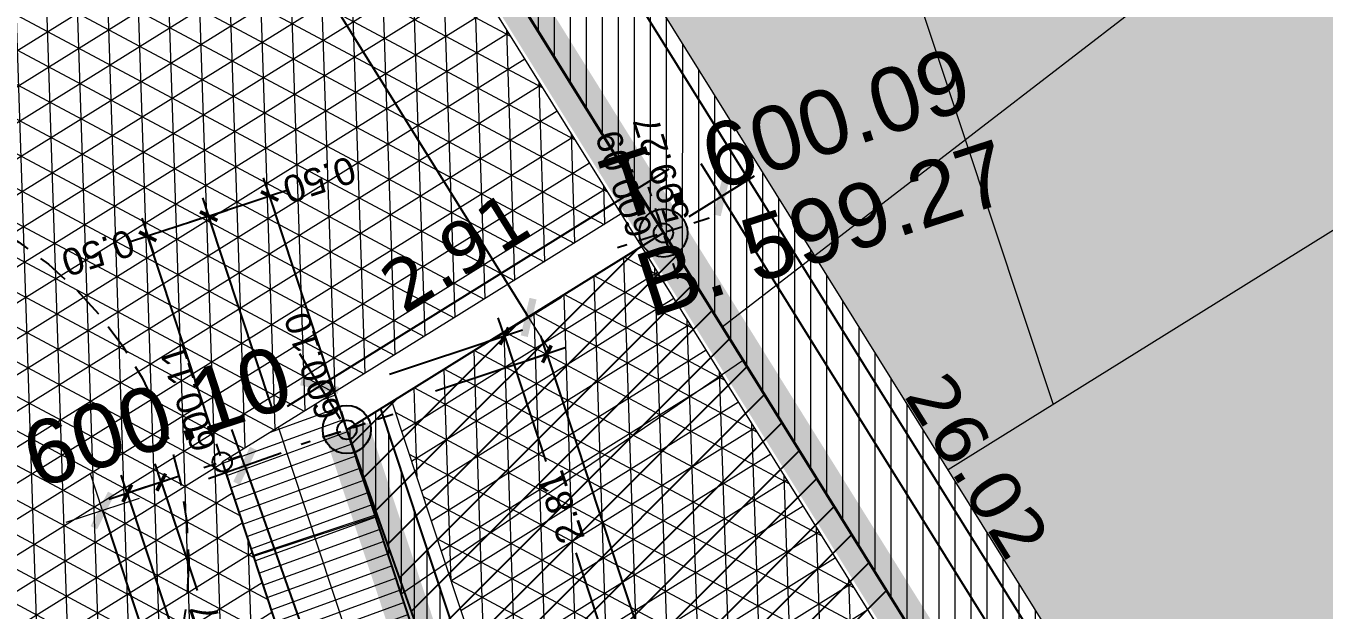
# Model space of a CAD drawing. Header units: metres. Extents: x 678805 to 1359287, y 2747329 to 5497370.
# Drawn here: x 679753.64 to 679763.74, y 2748643.96 to 2748648.51 of the extents above; entities that cross this region are included whole.
import ezdxf
from ezdxf.enums import TextEntityAlignment as Align

# ---------------------------------------------------------------- set-up
doc = ezdxf.new("R2010")
doc.units = ezdxf.units.M
for name, pattern in [('XREF_MON_BUILDINGS$0$DASHEDX2', [1.5, 1, -0.5]), ('XREF_MON_SFT_TREES$0$HIDDEN', [0.375, 0.25, -0.125]), ('XREF_MON_WATERFEATURE$0$DASHEDX2', [1.5, 1, -0.5])]:
    doc.linetypes.add(name, pattern=pattern)
for name, color, linetype in [('00_XREF_MON_HSC_PAVEMENT', 7, 'Continuous'), ('00_XREF_TWQ_BUILDINGS', 7, 'Continuous'), ('00_XREF_TWQ_SFT_TREES', 7, 'Continuous'), ('XREF_MON_BUILDINGS$0$02-L-05 Stair', 6, 'Continuous'), ('XREF_MON_BUILDINGS$0$02-L-05 Stair_Levels', 81, 'Continuous'), ('XREF_MON_BUILDINGS$0$COTAUX', 7, 'Continuous'), ('XREF_MON_GENERAL_LAYOUT$0$02-L-Edge Line', 4, 'Continuous'), ('XREF_MON_GENERAL_LAYOUT$0$02-L-Edge Line Stair +10cm', 6, 'Continuous'), ('XREF_MON_GENERAL_LAYOUT$0$02-L-Plan Change', 8, 'Continuous'), ('XREF_MON_SFT_TREES$0$SL_TREE_CANOPY', 251, 'XREF_MON_SFT_TREES$0$HIDDEN'), ('XREF_MON_SFT_TREES$0$SL_TREE_TRUNK', 251, 'Continuous'), ('XREF_MON_WATERFEATURE$0$COTAUX', 7, 'Continuous')]:
    doc.layers.add(name, color=color, linetype=linetype)
for name, color, linetype, true_color in [('02-L-Waterfeatures 01', 7, 'Continuous', 0x4da6ff), ('XREF_MON_SFT_TREES$0$SL_TREE_ACACIA_FARNESIANA', 7, 'Continuous', 0xe0e000), ('XREF_MON_WATERFEATURE$0$01-TX-Cotes_1-100', 7, 'Continuous', 0x3f5f7f), ('XREF_MON_WATERFEATURE$0$01-TX-Dimensions_1-100', 7, 'Continuous', 0x3f5f7f)]:
    doc.layers.add(name, color=color, linetype=linetype, true_color=true_color)
for name, color, linetype, lineweight in [('XREF_MON_BUILDINGS$0$02-L-02 Retaining walls', 4, 'Continuous', 5), ('XREF_MON_BUILDINGS$0$02-L-02 Retaining walls_levels', 21, 'Continuous', 5), ('XREF_MON_GENERAL_LAYOUT$0$02-L-Level Curves 0.25-0.75m', 33, 'Continuous', 5), ('XREF_MON_GENERAL_LAYOUT$0$02-L-Level Curves 1m', 37, 'Continuous', 5), ('XREF_MON_GENERAL_LAYOUT$0$02-L-Material Change', 251, 'Continuous', 5), ('XREF_MON_HSC_PAVEMENT$0$02-L-B-Flat Bar', 251, 'Continuous', 5)]:
    doc.layers.add(name, color=color, linetype=linetype, lineweight=lineweight)
for name, color, linetype, lineweight, true_color in [('XREF_MON_HSC_PAVEMENT$0$02-L-Joints-Paviment_06_Concrete Slab in sittu', 7, 'Continuous', 5, 0x999999), ('XREF_MON_HSC_PAVEMENT$0$03-TR-Pavement_01_Compacted Ground', 7, 'Continuous', 5, 0x5a4f30), ('XREF_MON_HSC_PAVEMENT$0$03-TR-Pavement_06_Concrete Slab in situ', 7, 'Continuous', 9, 0xf7f7f7), ('XREF_MON_HSC_PAVEMENT$0$03-TR-Pavement_07_Precast Concrete Blocks 60X40', 7, 'Continuous', 5, 0x999999), ('XREF_MON_HSC_PAVEMENT$0$03-TR-Pavement_07_Precast irregular Concrete Blocks', 7, 'Continuous', 5, 0xb3b3b3), ('XREF_MON_WATERFEATURE$0$02-L-projecció 2', 7, 'Continuous', 5, 0x636363)]:
    doc.layers.add(name, color=color, linetype=linetype, lineweight=lineweight, true_color=true_color)
doc.layers.get('XREF_MON_SFT_TREES$0$SL_TREE_ACACIA_FARNESIANA').off()
doc.styles.add('XREF_MON_BUILDINGS$0$E200', font='verdana.ttf', dxfattribs={"height": 0.4})
doc.styles.add('XREF_MON_BUILDINGS$0$Standard', font='arial.ttf')
doc.styles.add('XREF_MON_GENERAL_LAYOUT$0$Standard', font='arial.ttf')
doc.styles.add('XREF_MON_WATERFEATURE$0$Standard', font='arial.ttf')
doc.dimstyles.new('XREF_MON_BUILDINGS$0$E200', dxfattribs={"dimscale": 0.03, "dimtxt": 12, "dimasz": 1, "dimexe": 0.1, "dimexo": 1, "dimgap": 4, "dimtad": 1, "dimzin": 0, "dimdsep": 46, "dimtxsty": 'XREF_MON_BUILDINGS$0$E200', "dimblk1": 'XREF_MON_BUILDINGS$0$LINCOT200', "dimblk2": 'XREF_MON_BUILDINGS$0$LINCOT200', "dimsah": 1, "dimcen": 0.1, "dimdle": 0.1, "dimse1": 1, "dimse2": 1, "dimclrt": 256, "dimadec": 0, "dimazin": 0, "dimtfac": 0.015385, "dimtofl": 0, "dimtmove": 0, "dimatfit": 3, "dimldrblk": 'XREF_MON_BUILDINGS$0$LINCOT200', "dimfxl": 1, "dimtolj": 1, "dimtzin": 0, "dimarcsym": 0})
doc.dimstyles.new('XREF_MON_WATERFEATURE$0$E100', dxfattribs={"dimscale": 0.03, "dimtxt": 7, "dimasz": 0.5, "dimexe": 0.1, "dimexo": 15, "dimgap": 4, "dimtad": 1, "dimzin": 0, "dimdsep": 46, "dimtxsty": 'XREF_MON_WATERFEATURE$0$Standard', "dimblk1": 'XREF_MON_WATERFEATURE$0$LINCOT200', "dimblk2": 'XREF_MON_WATERFEATURE$0$LINCOT200', "dimsah": 1, "dimcen": 0.1, "dimdle": 0.1, "dimclrt": 256, "dimadec": 0, "dimazin": 0, "dimtfac": 0.015385, "dimtofl": 0, "dimtmove": 0, "dimatfit": 3, "dimldrblk": 'XREF_MON_WATERFEATURE$0$LINCOT200', "dimfxl": 1, "dimtolj": 1, "dimtzin": 0, "dimarcsym": 0})

# ---------------------------------------------------------------- blocks, each defined once
blk = doc.blocks.new('*U116')
at = {"linetype": 'XREF_MON_BUILDINGS$0$DASHEDX2', "ltscale": 0.5}
for points in [[(0, -1.5), (0, 1.5)], [(1.5, 0), (-1.5, 0)]]:
    blk.add_lwpolyline(points, dxfattribs=at)
blk.add_circle((0, 0), 0.75)
at = {"ltscale": 0.3, "style": 'XREF_MON_BUILDINGS$0$Standard'}
blk.add_attdef('COTES', text='', height=2, dxfattribs=at).set_placement((-5.497, 2.219), align=Align.MIDDLE)
blk = doc.blocks.new('XREF_MON_BUILDINGS$0$LINCOT200')
for p, q in [((0, -10), (0, 10)), ((0, 0), (10, 0))]:
    blk.add_line(p, q)
at = {"const_width": 1.88}
blk.add_lwpolyline([(3.54, -3.54), (-3.54, 3.54)], dxfattribs=at)
at = {"layer": 'XREF_MON_BUILDINGS$0$COTAUX'}
blk.add_line((0, 0), (-1.25, 0), dxfattribs=at)
blk = doc.blocks.new('*D176')
at = {"layer": 'DEFPOINTS', "color": 0, "transparency": 16777216}
for p in [(679756.133, 2748645.365), (679764.058, 2748621.377), (679762.155, 2748620.748)]:
    blk.add_point(p, dxfattribs=at)
at = {"layer": 'XREF_MON_BUILDINGS$0$02-L-02 Retaining walls_levels', "color": 0, "lineweight": -2, "transparency": 16777216}
blk.add_line((679754.241, 2748644.708), (679762.146, 2748620.777), dxfattribs=at)
at = {"layer": 'XREF_MON_BUILDINGS$0$02-L-02 Retaining walls_levels', "color": 0, "lineweight": -2, "transparency": 16777216, "xscale": 0.03, "yscale": 0.03, "zscale": 0.03}
for p, rotation in [((679754.231, 2748644.736), 108.2803522795512), ((679762.155, 2748620.748), 288.2803522795512)]:
    blk.add_blockref('XREF_MON_BUILDINGS$0$LINCOT200', p, dxfattribs=dict(at, rotation=rotation))
at = {"layer": 'XREF_MON_BUILDINGS$0$02-L-02 Retaining walls_levels', "transparency": 16777216, "insert": (679758.505, 2748632.845), "char_height": 0.4, "attachment_point": 5, "rotation": 288.2804, "style": 'XREF_MON_BUILDINGS$0$E200'}
blk.add_mtext('\\A1;25.26', dxfattribs=at)
blk = doc.blocks.new('*D178')
at = {"layer": 'DEFPOINTS', "color": 0, "transparency": 16777216}
for p in [(679752.271, 2748657.062), (679766.684, 2748635.387), (679766.019, 2748634.973)]:
    blk.add_point(p, dxfattribs=at)
at = {"layer": 'XREF_MON_BUILDINGS$0$02-L-02 Retaining walls_levels', "color": 0, "lineweight": -2, "transparency": 16777216}
blk.add_line((679752.951, 2748657.451), (679766.668, 2748635.412), dxfattribs=at)
at = {"layer": 'XREF_MON_BUILDINGS$0$02-L-02 Retaining walls_levels', "color": 0, "lineweight": -2, "transparency": 16777216, "xscale": 0.03, "yscale": 0.03, "zscale": 0.03}
for p, rotation in [((679752.936, 2748657.476), 121.8984010332734), ((679766.684, 2748635.387), 301.8984010332734)]:
    blk.add_blockref('XREF_MON_BUILDINGS$0$LINCOT200', p, dxfattribs=dict(at, rotation=rotation))
at = {"layer": 'XREF_MON_BUILDINGS$0$02-L-02 Retaining walls_levels', "transparency": 16777216, "insert": (679761.041, 2748645.075), "char_height": 0.4, "attachment_point": 5, "rotation": 301.8984, "style": 'XREF_MON_BUILDINGS$0$E200'}
blk.add_mtext('\\A1;26.02', dxfattribs=at)
blk = doc.blocks.new('*D223')
at = {"layer": 'DEFPOINTS', "color": 0, "ltscale": 0.3, "transparency": 16777216}
for p in [(679758.6, 2748646.9), (679755.922, 2748645.705), (679756.134, 2748645.364)]:
    blk.add_point(p, dxfattribs=at)
at = {"layer": 'XREF_MON_BUILDINGS$0$02-L-05 Stair_Levels', "color": 0, "lineweight": -2, "ltscale": 0.3, "transparency": 16777216}
blk.add_line((679758.363, 2748647.224), (679755.947, 2748645.721), dxfattribs=at)
at = {"layer": 'XREF_MON_BUILDINGS$0$02-L-05 Stair_Levels', "color": 0, "lineweight": -2, "ltscale": 0.3, "transparency": 16777216, "xscale": 0.03, "yscale": 0.03, "zscale": 0.03}
for p, rotation in [((679758.388, 2748647.24), 31.89840104439388), ((679755.922, 2748645.705), 211.8984010443939)]:
    blk.add_blockref('XREF_MON_BUILDINGS$0$LINCOT200', p, dxfattribs=dict(at, rotation=rotation))
at = {"layer": 'XREF_MON_BUILDINGS$0$02-L-05 Stair_Levels', "ltscale": 0.3, "transparency": 16777216, "insert": (679756.982, 2748646.751), "char_height": 0.4, "attachment_point": 5, "rotation": 31.8984, "style": 'XREF_MON_BUILDINGS$0$E200'}
blk.add_mtext('\\A1;2.91', dxfattribs=at)
blk = doc.blocks.new('*D226')
at = {"layer": 'DEFPOINTS', "color": 0, "transparency": 16777216}
for p in [(679752.277, 2748657.061), (679758.603, 2748646.897), (679757.548, 2748646.24)]:
    blk.add_point(p, dxfattribs=at)
at = {"layer": 'XREF_MON_BUILDINGS$0$02-L-02 Retaining walls_levels', "color": 0, "lineweight": -2, "transparency": 16777216}
blk.add_line((679751.238, 2748656.379), (679757.532, 2748646.266), dxfattribs=at)
at = {"layer": 'XREF_MON_BUILDINGS$0$02-L-02 Retaining walls_levels', "color": 0, "lineweight": -2, "transparency": 16777216, "xscale": 0.03, "yscale": 0.03, "zscale": 0.03}
for p, rotation in [((679751.222, 2748656.404), 121.8984010276611), ((679757.548, 2748646.24), 301.8984010276611)]:
    blk.add_blockref('XREF_MON_BUILDINGS$0$LINCOT200', p, dxfattribs=dict(at, rotation=rotation))
at = {"layer": 'XREF_MON_BUILDINGS$0$02-L-02 Retaining walls_levels', "transparency": 16777216, "insert": (679754.663, 2748651.496), "char_height": 0.4, "attachment_point": 5, "rotation": 301.8984, "style": 'XREF_MON_BUILDINGS$0$E200'}
blk.add_mtext('\\A1;11.97', dxfattribs=at)
blk = doc.blocks.new('*U120')
at = {"linetype": 'XREF_MON_BUILDINGS$0$DASHEDX2', "ltscale": 0.5}
for points in [[(0, -1.5), (0, 1.5)], [(1.5, 0), (-1.5, 0)]]:
    blk.add_lwpolyline(points, dxfattribs=at)
blk.add_circle((0, 0), 0.75)
at = {"ltscale": 0.3, "style": 'XREF_MON_BUILDINGS$0$Standard'}
blk.add_attdef('COTES', text='', height=2, dxfattribs=at).set_placement((4.577, 1.739), align=Align.MIDDLE)
blk = doc.blocks.new('*U163')
at = {"linetype": 'XREF_MON_BUILDINGS$0$DASHEDX2', "ltscale": 0.5}
for points in [[(0, -1.5), (0, 1.5)], [(1.5, 0), (-1.5, 0)]]:
    blk.add_lwpolyline(points, dxfattribs=at)
blk.add_circle((0, 0), 0.75)
at = {"ltscale": 0.3, "style": 'XREF_MON_BUILDINGS$0$Standard'}
blk.add_attdef('COTES', text='', height=2, dxfattribs=at).set_placement((4.78, -1.389), align=Align.MIDDLE)
blk = doc.blocks.new('*D172')
at = {"layer": 'DEFPOINTS', "color": 0, "ltscale": 0.3, "transparency": 16777216}
for p in [(679759.05, 2748647.181), (679758.599, 2748646.9), (679766.021, 2748634.974)]:
    blk.add_point(p, dxfattribs=at)
at = {"layer": 'XREF_MON_BUILDINGS$0$02-L-05 Stair_Levels', "color": 0, "lineweight": -2, "ltscale": 0.3, "transparency": 16777216}
blk.add_line((679766.457, 2748635.281), (679759.066, 2748647.155), dxfattribs=at)
at = {"layer": 'XREF_MON_BUILDINGS$0$02-L-05 Stair_Levels', "color": 0, "lineweight": -2, "ltscale": 0.3, "transparency": 16777216, "xscale": 0.03, "yscale": 0.03, "zscale": 0.03}
for p, rotation in [((679759.05, 2748647.181), 121.8982396766706), ((679766.473, 2748635.255), 301.8982396766706)]:
    blk.add_blockref('XREF_MON_BUILDINGS$0$LINCOT200', p, dxfattribs=dict(at, rotation=rotation))
at = {"layer": 'XREF_MON_BUILDINGS$0$02-L-05 Stair_Levels', "ltscale": 0.3, "transparency": 16777216, "insert": (679763.04, 2748641.391), "char_height": 0.4, "attachment_point": 5, "rotation": 301.8982, "style": 'XREF_MON_BUILDINGS$0$E200'}
blk.add_mtext('\\A1;14.05', dxfattribs=at)
blk = doc.blocks.new('*D173')
at = {"layer": 'DEFPOINTS', "color": 0, "ltscale": 0.3, "transparency": 16777216}
for p in [(679756.132, 2748645.365), (679760.927, 2748631.803), (679760.134, 2748631.523)]:
    blk.add_point(p, dxfattribs=at)
at = {"layer": 'XREF_MON_BUILDINGS$0$02-L-05 Stair_Levels', "color": 0, "lineweight": -2, "ltscale": 0.3, "transparency": 16777216}
blk.add_line((679755.349, 2748645.056), (679760.124, 2748631.551), dxfattribs=at)
at = {"layer": 'XREF_MON_BUILDINGS$0$02-L-05 Stair_Levels', "color": 0, "lineweight": -2, "ltscale": 0.3, "transparency": 16777216, "xscale": 0.03, "yscale": 0.03, "zscale": 0.03}
for p, rotation in [((679755.339, 2748645.084), 109.4712922501965), ((679760.134, 2748631.523), 289.4712922501965)]:
    blk.add_blockref('XREF_MON_BUILDINGS$0$LINCOT200', p, dxfattribs=dict(at, rotation=rotation))
at = {"layer": 'XREF_MON_BUILDINGS$0$02-L-05 Stair_Levels', "ltscale": 0.3, "transparency": 16777216, "insert": (679758.047, 2748638.413), "char_height": 0.4, "attachment_point": 5, "rotation": 289.4713, "style": 'XREF_MON_BUILDINGS$0$E200'}
blk.add_mtext('\\A1;14.38', dxfattribs=at)
blk = doc.blocks.new('XREF_MON_SFT_TREES$0$Acacia_pycnantha')
h = blk.add_hatch()
h.set_pattern_fill('ANSI31', color=256, scale=0.1)
edge = h.paths.add_edge_path()
edge.add_arc((0, 0), 3, 0, 360)
at = {"layer": 'XREF_MON_SFT_TREES$0$SL_TREE_TRUNK'}
h = blk.add_hatch(color=256, dxfattribs=at)
h.dxf.hatch_style = 1
edge = h.paths.add_edge_path()
edge.add_arc((0, 0), 0.25, 0, 360)
at = {"layer": 'XREF_MON_SFT_TREES$0$SL_TREE_CANOPY', "linetype": 'XREF_MON_SFT_TREES$0$HIDDEN'}
blk.add_circle((0, 0), 3, dxfattribs=at)
at = {"layer": 'XREF_MON_SFT_TREES$0$SL_TREE_TRUNK'}
blk.add_circle((0, 0), 0.25, dxfattribs=at)
blk = doc.blocks.new('XREF_MON_SFT_TREES')
at = {"layer": 'XREF_MON_SFT_TREES$0$SL_TREE_ACACIA_FARNESIANA', "rotation": 25.44812939262281}
blk.add_blockref('XREF_MON_SFT_TREES$0$Acacia_pycnantha', (679751.902, 2748644.339), dxfattribs=at)
blk = doc.blocks.new('XREF_MON_HSC_PAVEMENT')
at = {"layer": 'XREF_MON_HSC_PAVEMENT$0$03-TR-Pavement_01_Compacted Ground'}
h = blk.add_hatch(dxfattribs=at)
h.set_pattern_fill('ANSI31', color=256, scale=0.0393, angle=45)
h.paths.add_polyline_path([(679748.323, 2748673.068), (679747.219, 2748672.375), (679752.298, 2748657.033), (679762.62, 2748640.448), (679763.384, 2748640.923), (679753.914, 2748656.134)])
at = {"layer": 'XREF_MON_HSC_PAVEMENT$0$03-TR-Pavement_06_Concrete Slab in situ', "linetype": 'Continuous'}
h = blk.add_hatch(color=256, dxfattribs=at)
h.dxf.hatch_style = 1
h.paths.add_polyline_path([(679795.086, 2748702.23), (679748.323, 2748673.068), (679753.916, 2748656.131), (679763.384, 2748640.923), (679762.62, 2748640.448), (679766.019, 2748634.973), (679761.016, 2748631.859), (679765.141, 2748619.371), (679827.121, 2748639.84), (679818.637, 2748665.406), (679840.697, 2748679.165), (679836.266, 2748686.285), (679813.741, 2748672.263)])
at = {"layer": 'XREF_MON_HSC_PAVEMENT$0$03-TR-Pavement_07_Precast Concrete Blocks 60X40'}
h = blk.add_hatch(dxfattribs=at)
h.set_pattern_fill('ANSI31', color=256, scale=0.0315, angle=335)
h.set_pattern_definition([(20, (0, 0), (-0.0342062895844, 0.0939810082364), [])])
h.paths.add_polyline_path([(679755.163, 2748645.114), (679756.037, 2748645.658), (679756.926, 2748642.993), (679756.443, 2748642.834), (679763.157, 2748622.507), (679762.683, 2748622.351)])
h = blk.add_hatch(dxfattribs=at)
h.set_pattern_fill('ANSI31', color=256, scale=0.0315, angle=45)
h.paths.add_polyline_path([(679756.396, 2748645.528), (679756.133, 2748645.365), (679756.918, 2748642.991), (679757.203, 2748643.085), (679757.203, 2748643.085)])
at = {"layer": 'XREF_MON_HSC_PAVEMENT$0$03-TR-Pavement_07_Precast irregular Concrete Blocks', "linetype": 'Continuous'}
h = blk.add_hatch(dxfattribs=at)
h.set_pattern_fill('NET3', color=256, scale=0.075, angle=91.9)
h.set_pattern_definition([(91.9, (0, 0), (-0.237994082671, -0.007895076854), []), (151.9, (0, 0), (-0.112159704215, -0.21005645997), []), (211.9, (0, 0), (0.125834378456, -0.202161383117), [])])
h.paths.add_polyline_path([(679756.319, 2748633.486), (679750.434, 2748629.823), (679745.343, 2748626.655), (679748.425, 2748617.643), (679762.683, 2748622.35), (679755.184, 2748645.051), (679755.163, 2748645.114), (679755.687, 2748645.44), (679756.037, 2748645.658), (679758.269, 2748647.047), (679752.088, 2748656.977), (679747.864, 2748659.093)])
h = blk.add_hatch(dxfattribs=at)
h.set_pattern_fill('NET3', color=256, scale=0.075, angle=91.9)
h.set_pattern_definition([(91.9, (679760.92877, 2748631.8044), (-0.237994, -0.007895), []), (151.9, (679760.92877, 2748631.8044), (-0.1121597, -0.2100565), []), (211.9, (679760.92877, 2748631.8044), (0.1258344, -0.2021614), [])])
h.paths.add_polyline_path([(679756.483, 2748645.582), (679758.427, 2748646.792), (679765.854, 2748634.87), (679761.016, 2748631.859)])
at = {"layer": 'XREF_MON_HSC_PAVEMENT$0$02-L-B-Flat Bar'}
for points in [[(679752.292, 2748657.052), (679752.281, 2748657.06), (679762.62, 2748640.448)], [(679762.62, 2748640.448), (679763.384, 2748640.923), (679754.271, 2748655.566), (679753.916, 2748656.131)]]:
    blk.add_lwpolyline(points, dxfattribs=at)
at = {"layer": 'XREF_MON_HSC_PAVEMENT$0$02-L-Joints-Paviment_06_Concrete Slab in sittu'}
for p, q in [((679811.17, 2748676.393), (679760.814, 2748645.053)), ((679757.751, 2748648.271), (679757.745, 2748648.267)), ((679760.05, 2748644.578), (679760.044, 2748644.574))]:
    blk.add_line(p, q, dxfattribs=at)
blk.add_lwpolyline([(679760.222, 2748649.809), (679761.631, 2748645.562)], dxfattribs=at)
blk = doc.blocks.new('XREF_MON_GENERAL_LAYOUT')
at = {"layer": 'XREF_MON_GENERAL_LAYOUT$0$02-L-Edge Line', "ltscale": 0.3}
blk.add_line((679752.271, 2748657.062), (679766.019, 2748634.973), dxfattribs=at)
blk.add_lwpolyline([(679763.157, 2748622.507), (679764.287, 2748619.089), (679764.765, 2748619.247), (679756.037, 2748645.658)], dxfattribs=at)
at = {"layer": 'XREF_MON_GENERAL_LAYOUT$0$02-L-Edge Line Stair +10cm'}
for points in [[(679756.396, 2748645.528), (679765.046, 2748619.34)], [(679755.163, 2748645.114), (679762.683, 2748622.351)]]:
    blk.add_lwpolyline(points, dxfattribs=at)
at = {"layer": 'XREF_MON_GENERAL_LAYOUT$0$02-L-Level Curves 0.25-0.75m', "ltscale": 0.3}
for points in [[(679802.544, 2748694.273), (679752.911, 2748656.033), (679762.519, 2748640.598), (679758.595, 2748637.914)], [(679815.949, 2748719.417), (679748.776, 2748667.661), (679752.271, 2748657.062), (679760.867, 2748643.251), (679757.576, 2748640.999), (679763.632, 2748622.664), (679762.683, 2748622.351), (679760.398, 2748629.266), (679747.853, 2748618.099)], [(679808.688, 2748684.403), (679759.055, 2748646.163), (679764.17, 2748637.944), (679759.614, 2748634.828)]]:
    blk.add_lwpolyline(points, dxfattribs=at)
at = {"layer": 'XREF_MON_GENERAL_LAYOUT$0$02-L-Level Curves 1m', "ltscale": 0.3}
blk.add_lwpolyline([(679939.075, 2748829.194), (679744.851, 2748679.546), (679744.522, 2748671.488), (679748.745, 2748667.739), (679752.271, 2748657.062), (679759.213, 2748645.902), (679756.556, 2748644.084), (679763.632, 2748622.664), (679762.683, 2748622.351), (679756.744, 2748640.328), (679748.476, 2748632.968), (679749.839, 2748630.778), (679744.803, 2748627.333)], dxfattribs=at)
at = {"layer": 'XREF_MON_GENERAL_LAYOUT$0$02-L-Material Change', "ltscale": 0.3}
for points in [[(679765.85, 2748634.867), (679752.088, 2748656.977), (679747.025, 2748672.311)], [(679758.269, 2748647.047), (679756.037, 2748645.658)], [(679755.163, 2748645.114), (679756.037, 2748645.658)], [(679756.443, 2748642.834), (679755.6, 2748645.386)]]:
    blk.add_lwpolyline(points, dxfattribs=at)
at = {"layer": 'XREF_MON_GENERAL_LAYOUT$0$02-L-Material Change', "lineweight": 0, "ltscale": 0.2}
for points in [[(679758.597, 2748646.898), (679756.133, 2748645.365)], [(679756.483, 2748645.582), (679765.141, 2748619.371)]]:
    blk.add_lwpolyline(points, dxfattribs=at)
at = {"layer": 'XREF_MON_GENERAL_LAYOUT$0$02-L-Plan Change', "lineweight": 0, "ltscale": 0.2}
blk.add_lwpolyline([(679758.597, 2748646.898), (679756.133, 2748645.365)], dxfattribs=at)
at = {"style": 'XREF_MON_GENERAL_LAYOUT$0$Standard'}
for tag, rotation, p in [('604,00', 330.2643, (679905.77, 2748776.558)), ('603,00', 330.2643, (679901.861, 2748753.477)), ('600,00', 133.826, (679944.597, 2748745.153)), ('602,00', 330.2643, (679883.319, 2748738.727)), ('601,00', 117.8906, (679920.972, 2748732.87)), ('601,00', 330.2643, (679864.777, 2748723.976)), ('600,00', 40.8833, (679777.405, 2748705.444, 1.17)), ('602,00', 330.2643, (679941.275, 2748705.483)), ('601,00', 40.8833, (679701.798, 2748703.889, 1.17)), ('598,00', 62.091, (679810.267, 2748702.619)), ('600,00', 330.2643, (679877.781, 2748691.131)), ('600,00', 19.5511, (679920.444, 2748685.496)), ('601,00', 330.2643, (679934.813, 2748683.804)), ('599,00', 330.2643, (679854.567, 2748679.061)), ('600,00', 88.3928, (679743.913, 2748675.572)), ('599,00', 20.6086, (679924.26, 2748675.216)), ('601,00', 88.3928, (679728.035, 2748671.318, -2)), ('602,00', 88.3928, (679711.826, 2748665.966, -1)), ('603,00', 88.3928, (679695.615, 2748660.611)), ('599,00', 40.8833, (679788.807, 2748655.829, 1.17)), ('601,00', 40.8833, (679627.612, 2748644.603, 1.17)), ('603,00', 41.7058, (679702.499, 2748628.484, 1.17)), ('600,00', 40.8833, (679645.925, 2748597.926, 1.17)), ('599,00', 34.2277, (679673.574, 2748555.136, 5.34))]:
    blk.add_attdef(tag, text='', height=1, rotation=rotation, dxfattribs=at).set_placement(p, align=Align.MIDDLE)
at = {"ltscale": 0.3, "style": 'XREF_MON_GENERAL_LAYOUT$0$Standard'}
for tag, rotation, p in [('603,50', 330.2643, (679911.501, 2748760.57)), ('602,50', 330.2643, (679892.865, 2748745.846)), ('600,50', 133.826, (679933.048, 2748738.729)), ('601,50', 330.2643, (679873.581, 2748731.671)), ('601,50', 101.2857, (679909.522, 2748726.945)), ('602,50', 330.2643, (679948.625, 2748713.86)), ('600,50', 39.606, (679743.243, 2748706.971)), ('600,50', 330.2643, (679880.266, 2748702.726)), ('600,50', 17.3537, (679917.615, 2748690.554)), ('599,50', 330.2643, (679867.197, 2748684.716)), ('599,50', 18.8944, (679921.71, 2748680.578)), ('599,50', 39.606, (679778.991, 2748677.241)), ('600,50', 88.3928, (679735.925, 2748673.586)), ('601,50', 88.3928, (679719.906, 2748668.581)), ('602,50', 88.3928, (679703.474, 2748663.452)), ('598,50', 330.2643, (679861.765, 2748662.397)), ('601,50', 39.606, (679610.513, 2748662.061)), ('600,00', 41.7058, (679752.308, 2748637.685)), ('601,00', 41.7058, (679736.044, 2748634.538)), ('599,00', 35.0835, (679763.043, 2748634.415, 1.17)), ('602,00', 41.7058, (679720.174, 2748633.096, 1.17)), ('600,00', 35.0835, (679747.063, 2748629.903, 1.17)), ('601,00', 35.0835, (679731.246, 2748625.239, 1.17)), ('600,50', 39.606, (679636.92, 2748621.339)), ('602,00', 35.0835, (679715.4, 2748620.639, 1.17)), ('599,50', 28.7604, (679659.482, 2748574.323))]:
    blk.add_attdef(tag, text='', height=1, rotation=rotation, dxfattribs=at).set_placement(p, align=Align.MIDDLE)
blk = doc.blocks.new('*U593')
at = {"linetype": 'XREF_MON_WATERFEATURE$0$DASHEDX2', "ltscale": 0.5}
for points in [[(0, -1.5), (0, 1.5)], [(1.5, 0), (-1.5, 0)]]:
    blk.add_lwpolyline(points, dxfattribs=at)
blk.add_circle((0, 0), 0.75)
at = {"ltscale": 0.3, "style": 'XREF_MON_WATERFEATURE$0$Standard'}
blk.add_attdef('COTES', text='', height=2, dxfattribs=at).set_placement((4.58, 1.74), align=Align.MIDDLE)
blk = doc.blocks.new('*U594')
at = {"linetype": 'XREF_MON_WATERFEATURE$0$DASHEDX2', "ltscale": 0.5}
for points in [[(0, -1.5), (0, 1.5)], [(1.5, 0), (-1.5, 0)]]:
    blk.add_lwpolyline(points, dxfattribs=at)
blk.add_circle((0, 0), 0.75)
at = {"ltscale": 0.3, "style": 'XREF_MON_WATERFEATURE$0$Standard'}
blk.add_attdef('COTES', text='', height=2, dxfattribs=at).set_placement((4.78, -1.39), align=Align.MIDDLE)
blk = doc.blocks.new('*U595')
at = {"linetype": 'XREF_MON_WATERFEATURE$0$DASHEDX2', "ltscale": 0.5}
for points in [[(0, -1.5), (0, 1.5)], [(1.5, 0), (-1.5, 0)]]:
    blk.add_lwpolyline(points, dxfattribs=at)
blk.add_circle((0, 0), 0.75)
at = {"ltscale": 0.3, "style": 'XREF_MON_WATERFEATURE$0$Standard'}
blk.add_attdef('COTES', text='', height=2, dxfattribs=at).set_placement((5.56, 1), align=Align.MIDDLE)
blk = doc.blocks.new('*U596')
at = {"linetype": 'XREF_MON_WATERFEATURE$0$DASHEDX2', "ltscale": 0.5}
for points in [[(0, -1.5), (0, 1.5)], [(1.5, 0), (-1.5, 0)]]:
    blk.add_lwpolyline(points, dxfattribs=at)
blk.add_circle((0, 0), 0.75)
at = {"ltscale": 0.3, "style": 'XREF_MON_WATERFEATURE$0$Standard'}
blk.add_attdef('COTES', text='', height=2, dxfattribs=at).set_placement((5.56, 1), align=Align.MIDDLE)
blk = doc.blocks.new('XREF_MON_WATERFEATURE$0$LINCOT200')
for p, q in [((0, -10), (0, 10)), ((0, 0), (10, 0))]:
    blk.add_line(p, q)
at = {"const_width": 1.88}
blk.add_lwpolyline([(3.54, -3.54), (-3.54, 3.54)], dxfattribs=at)
at = {"layer": 'XREF_MON_WATERFEATURE$0$COTAUX'}
blk.add_line((0, 0), (-1.25, 0), dxfattribs=at)
blk = doc.blocks.new('*D603')
at = {"layer": 'DEFPOINTS', "color": 0, "transparency": 16777216}
for p in [(679757.69, 2748645.955), (679756.396, 2748645.527), (679760.929, 2748631.803)]:
    blk.add_point(p, dxfattribs=at)
at = {"layer": 'XREF_MON_WATERFEATURE$0$01-TX-Dimensions_1-100', "color": 0, "lineweight": -2, "transparency": 16777216}
for p, q in [((679756.823, 2748645.669), (679757.693, 2748645.956)), ((679757.695, 2748645.94), (679759.81, 2748639.534)), ((679762.218, 2748632.244), (679760.102, 2748638.651)), ((679761.356, 2748631.944), (679762.225, 2748632.231))]:
    blk.add_line(p, q, dxfattribs=at)
at = {"layer": 'XREF_MON_WATERFEATURE$0$01-TX-Dimensions_1-100', "color": 0, "lineweight": -2, "transparency": 16777216, "xscale": 0.015, "yscale": 0.015, "zscale": 0.015}
for p, rotation in [((679757.69, 2748645.955), 108.2765840035686), ((679762.223, 2748632.23), 288.2765840035686)]:
    blk.add_blockref('XREF_MON_WATERFEATURE$0$LINCOT200', p, dxfattribs=dict(at, rotation=rotation))
at = {"layer": 'XREF_MON_WATERFEATURE$0$01-TX-Dimensions_1-100', "transparency": 16777216, "insert": (679759.956, 2748639.092), "char_height": 0.21, "attachment_point": 5, "rotation": 108.2766, "style": 'XREF_MON_WATERFEATURE$0$Standard'}
blk.add_mtext('\\A1;14.45', dxfattribs=at)
blk = doc.blocks.new('*D605')
at = {"layer": 'DEFPOINTS', "color": 0, "transparency": 16777216}
for p in [(679755.163, 2748645.114), (679754.424, 2748644.87), (679762.683, 2748622.35)]:
    blk.add_point(p, dxfattribs=at)
at = {"layer": 'XREF_MON_WATERFEATURE$0$01-TX-Dimensions_1-100', "color": 0, "lineweight": -2, "transparency": 16777216}
for p, q in [((679754.736, 2748644.973), (679754.421, 2748644.869)), ((679754.428, 2748644.855), (679758.036, 2748633.935)), ((679761.938, 2748622.12), (679758.335, 2748633.03)), ((679762.255, 2748622.209), (679761.94, 2748622.105))]:
    blk.add_line(p, q, dxfattribs=at)
at = {"layer": 'XREF_MON_WATERFEATURE$0$01-TX-Dimensions_1-100', "color": 0, "lineweight": -2, "transparency": 16777216, "xscale": 0.015, "yscale": 0.015, "zscale": 0.015}
for p, rotation in [((679754.424, 2748644.87), 108.2799949604484), ((679761.943, 2748622.106), 288.2799949604484)]:
    blk.add_blockref('XREF_MON_WATERFEATURE$0$LINCOT200', p, dxfattribs=dict(at, rotation=rotation))
at = {"layer": 'XREF_MON_WATERFEATURE$0$01-TX-Dimensions_1-100', "transparency": 16777216, "insert": (679758.185, 2748633.483), "char_height": 0.21, "attachment_point": 5, "rotation": 108.28, "style": 'XREF_MON_WATERFEATURE$0$Standard'}
blk.add_mtext('\\A1;23.97', dxfattribs=at)
blk = doc.blocks.new('*D607')
at = {"layer": 'DEFPOINTS', "color": 0, "transparency": 16777216}
for p in [(679754.583, 2748646.872), (679755.69, 2748645.112), (679755.216, 2748644.956)]:
    blk.add_point(p, dxfattribs=at)
at = {"layer": 'XREF_MON_WATERFEATURE$0$01-TX-Dimensions_1-100', "color": 0, "lineweight": -2, "transparency": 16777216}
for p, q in [((679755.549, 2748645.54), (679755.057, 2748647.032)), ((679755.043, 2748647.024), (679754.597, 2748646.877)), ((679754.583, 2748646.872), (679754.569, 2748646.867)), ((679755.075, 2748645.383), (679754.582, 2748646.875))]:
    blk.add_line(p, q, dxfattribs=at)
at = {"layer": 'XREF_MON_WATERFEATURE$0$01-TX-Dimensions_1-100', "color": 0, "lineweight": -2, "transparency": 16777216, "xscale": 0.015, "yscale": 0.015, "zscale": 0.015}
for p, rotation in [((679755.058, 2748647.029), 18.26961630097583), ((679754.583, 2748646.872), 198.2696163009758)]:
    blk.add_blockref('XREF_MON_WATERFEATURE$0$LINCOT200', p, dxfattribs=dict(at, rotation=rotation))
at = {"layer": 'XREF_MON_WATERFEATURE$0$01-TX-Dimensions_1-100', "transparency": 16777216, "insert": (679754.196, 2748646.744), "char_height": 0.21, "attachment_point": 5, "rotation": 198.2696, "style": 'XREF_MON_WATERFEATURE$0$Standard'}
blk.add_mtext('\\A1;0.50', dxfattribs=at)
blk = doc.blocks.new('*D770')
at = {"layer": 'DEFPOINTS', "color": 0, "transparency": 16777216}
for p in [(679755.532, 2748647.186), (679756.165, 2748645.269), (679755.69, 2748645.112)]:
    blk.add_point(p, dxfattribs=at)
at = {"layer": 'XREF_MON_WATERFEATURE$0$01-TX-Dimensions_1-100', "color": 0, "lineweight": -2, "transparency": 16777216}
for p, q in [((679755.072, 2748647.033), (679755.518, 2748647.181)), ((679755.532, 2748647.186), (679755.547, 2748647.19)), ((679756.024, 2748645.697), (679755.532, 2748647.189)), ((679755.549, 2748645.54), (679755.056, 2748647.032))]:
    blk.add_line(p, q, dxfattribs=at)
at = {"layer": 'XREF_MON_WATERFEATURE$0$01-TX-Dimensions_1-100', "color": 0, "lineweight": -2, "transparency": 16777216, "xscale": 0.015, "yscale": 0.015, "zscale": 0.015}
for p, rotation in [((679755.532, 2748647.186), 18.2733762447903), ((679755.057, 2748647.029), 198.2733762447903)]:
    blk.add_blockref('XREF_MON_WATERFEATURE$0$LINCOT200', p, dxfattribs=dict(at, rotation=rotation))
at = {"layer": 'XREF_MON_WATERFEATURE$0$01-TX-Dimensions_1-100', "transparency": 16777216, "insert": (679755.919, 2748647.313), "char_height": 0.21, "attachment_point": 5, "rotation": 198.2734, "style": 'XREF_MON_WATERFEATURE$0$Standard'}
blk.add_mtext('\\A1;0.50', dxfattribs=at)
blk = doc.blocks.new('*D773')
at = {"layer": 'DEFPOINTS', "color": 0, "transparency": 16777216}
for p in [(679755.163, 2748645.114), (679754.688, 2748644.957), (679755.968, 2748642.677)]:
    blk.add_point(p, dxfattribs=at)
at = {"layer": 'XREF_MON_WATERFEATURE$0$01-TX-Dimensions_1-100', "color": 0, "lineweight": -2, "transparency": 16777216}
for p, q in [((679754.736, 2748644.973), (679754.685, 2748644.956)), ((679754.693, 2748644.943), (679754.967, 2748644.113)), ((679755.489, 2748642.534), (679755.215, 2748643.364)), ((679755.541, 2748642.535), (679755.491, 2748642.519))]:
    blk.add_line(p, q, dxfattribs=at)
at = {"layer": 'XREF_MON_WATERFEATURE$0$01-TX-Dimensions_1-100', "color": 0, "lineweight": -2, "transparency": 16777216, "xscale": 0.015, "yscale": 0.015, "zscale": 0.015}
for p, rotation in [((679754.688, 2748644.957), 108.2799966822608), ((679755.493, 2748642.52), 288.2799966822608)]:
    blk.add_blockref('XREF_MON_WATERFEATURE$0$LINCOT200', p, dxfattribs=dict(at, rotation=rotation))
at = {"layer": 'XREF_MON_WATERFEATURE$0$01-TX-Dimensions_1-100', "transparency": 16777216, "insert": (679755.091, 2748643.738), "char_height": 0.21, "attachment_point": 5, "rotation": 108.28, "style": 'XREF_MON_WATERFEATURE$0$Standard'}
blk.add_mtext('\\A1;2.57', dxfattribs=at)
blk = doc.blocks.new('*D774')
at = {"layer": 'DEFPOINTS', "color": 0, "transparency": 16777216}
for p in [(679756.037, 2748645.658), (679758.241, 2748643.428), (679756.918, 2748642.991)]:
    blk.add_point(p, dxfattribs=at)
at = {"layer": 'XREF_MON_WATERFEATURE$0$01-TX-Dimensions_1-100', "color": 0, "lineweight": -2, "transparency": 16777216}
for p, q in [((679756.464, 2748645.799), (679757.362, 2748646.096)), ((679757.364, 2748646.081), (679757.683, 2748645.117)), ((679758.236, 2748643.442), (679757.918, 2748644.406)), ((679757.345, 2748643.132), (679758.244, 2748643.429))]:
    blk.add_line(p, q, dxfattribs=at)
at = {"layer": 'XREF_MON_WATERFEATURE$0$01-TX-Dimensions_1-100', "color": 0, "lineweight": -2, "transparency": 16777216, "xscale": 0.015, "yscale": 0.015, "zscale": 0.015}
for p, rotation in [((679757.359, 2748646.095), 108.2890959114705), ((679758.241, 2748643.428), 288.2890959114705)]:
    blk.add_blockref('XREF_MON_WATERFEATURE$0$LINCOT200', p, dxfattribs=dict(at, rotation=rotation))
at = {"layer": 'XREF_MON_WATERFEATURE$0$01-TX-Dimensions_1-100', "transparency": 16777216, "insert": (679757.8, 2748644.761), "char_height": 0.21, "attachment_point": 5, "rotation": 108.2891, "style": 'XREF_MON_WATERFEATURE$0$Standard'}
blk.add_mtext('\\A1;2.81', dxfattribs=at)
blk = doc.blocks.new('XREF_MON_BUILDINGS')
at = {"layer": 'XREF_MON_BUILDINGS$0$02-L-05 Stair'}
h = blk.add_hatch(dxfattribs=at)
h.set_pattern_fill('ANSI31', color=256, scale=2)
h.set_pattern_definition([(45, (0, 0), (-0.176776695297, 0.176776695297), [])])
h.paths.add_polyline_path([(679760.929, 2748631.804), (679766.019, 2748634.973), (679758.597, 2748646.898), (679756.133, 2748645.365)])
at = {"layer": 'XREF_MON_BUILDINGS$0$02-L-02 Retaining walls', "ltscale": 0.3, "const_width": 0.35}
for points in [[(679747.215, 2748672.374), (679752.271, 2748657.062), (679766.019, 2748634.973)], [(679756.133, 2748645.365), (679764.058, 2748621.377)]]:
    blk.add_lwpolyline(points, dxfattribs=at)
at = {"layer": 'XREF_MON_BUILDINGS$0$02-L-05 Stair'}
blk.add_lwpolyline([(679760.929, 2748631.804), (679766.019, 2748634.973), (679758.597, 2748646.898), (679756.133, 2748645.365)], close=True, dxfattribs=at)
at = {"layer": 'XREF_MON_BUILDINGS$0$02-L-02 Retaining walls_levels', "xscale": 0.2499999999999999, "yscale": 0.2499999999999999, "zscale": 0.2499999999999999, "rotation": 18}
for name, p, values in [('*U120', (679758.597, 2748646.898), {'COTES': 'T. 600.09'}), ('*U163', (679758.597, 2748646.898), {'COTES': 'B. 599.27'}), ('*U116', (679756.133, 2748645.367), {'COTES': '600.10'})]:
    blk.add_blockref(name, p, dxfattribs=at).add_auto_attribs(values)
at = {"layer": 'XREF_MON_BUILDINGS$0$02-L-05 Stair_Levels', "ltscale": 0.3, "xscale": 0.2499999999999999, "yscale": 0.2499999999999999, "zscale": 0.2499999999999999, "rotation": 18}
for name, p, values in [('*U120', (679758.597, 2748646.898), {'COTES': 'T. 600.09'}), ('*U116', (679756.133, 2748645.367), {'COTES': '600.10'})]:
    blk.add_blockref(name, p, dxfattribs=at).add_auto_attribs(values)
at = {"layer": 'XREF_MON_BUILDINGS$0$02-L-02 Retaining walls_levels'}
dim = blk.add_linear_dim(base=(679766.684, 2748635.387), p1=(679752.271, 2748657.062), p2=(679766.019, 2748634.973), angle=301.8984, dimstyle='XREF_MON_BUILDINGS$0$E200', dxfattribs=at)
dim.commit()
dim.dimension.update_dxf_attribs({"geometry": '*D178', "text_midpoint": (679760.762, 2748644.902), "dimtype": 129})
for p1, p2, distance, picture, middle in [((679752.277, 2748657.061), (679758.603, 2748646.897), -1.242, '*D226', (679754.663, 2748651.496)), ((679756.133, 2748645.365), (679764.058, 2748621.377), -2.003, '*D176', (679758.505, 2748632.845))]:
    dim = blk.add_aligned_dim(p1=p1, p2=p2, distance=distance, dimstyle='XREF_MON_BUILDINGS$0$E200', dxfattribs=at)
    dim.commit()
    dim.dimension.update_dxf_attribs({"geometry": picture, "text_midpoint": middle})
at = {"layer": 'XREF_MON_BUILDINGS$0$02-L-05 Stair_Levels', "ltscale": 0.3}
for p1, p2, distance, picture, middle in [((679758.6, 2748646.9), (679756.134, 2748645.364), -0.401, '*D223', (679756.982, 2748646.751)), ((679766.021, 2748634.974), (679758.599, 2748646.9), -0.532, '*D172', (679763.04, 2748641.391)), ((679756.132, 2748645.365), (679760.927, 2748631.803), -0.841, '*D173', (679758.047, 2748638.413))]:
    dim = blk.add_aligned_dim(p1=p1, p2=p2, distance=distance, dimstyle='XREF_MON_BUILDINGS$0$E200', dxfattribs=at)
    dim.commit()
    dim.dimension.update_dxf_attribs({"geometry": picture, "text_midpoint": middle})
blk = doc.blocks.new('XREF_MON_WATERFEATURE')
at = {"layer": 'XREF_MON_WATERFEATURE$0$02-L-projecció 2'}
for points in [[(679756.3528, 2748644.6997), (679755.4035, 2748644.3862)], [(679756.3559, 2748644.6902), (679755.4066, 2748644.3767)]]:
    blk.add_lwpolyline(points, dxfattribs=at)
at = {"layer": 'XREF_MON_WATERFEATURE$0$01-TX-Cotes_1-100', "ltscale": 0.3, "xscale": 0.1, "yscale": 0.1, "zscale": 0.1, "rotation": 108}
for name, p, values in [('*U594', (679758.5972, 2748646.8979), {'COTES': '599.27'}), ('*U593', (679758.5972, 2748646.8979), {'COTES': '600.09'}), ('*U595', (679756.1338, 2748645.3645), {'COTES': '600.10'}), ('*U596', (679755.1631, 2748645.1139), {'COTES': '600.11'})]:
    blk.add_blockref(name, p, dxfattribs=at).add_auto_attribs(values)
at = {"layer": 'XREF_MON_WATERFEATURE$0$01-TX-Dimensions_1-100'}
for p1, p2, distance, picture, middle in [((679755.6902, 2748645.1124), (679756.1653, 2748645.2693), 2.0181, '*D770', (679755.9193, 2748647.3134)), ((679755.6902, 2748645.1124), (679755.2157, 2748644.9558), -2.0181, '*D607', (679754.1962, 2748646.7445)), ((679756.0366, 2748645.6576), (679756.918, 2748642.9908), 1.3932, '*D774', (679757.8002, 2748644.7614)), ((679755.9683, 2748642.6765), (679755.1631, 2748645.1139), 0.5001, '*D773', (679755.0909, 2748643.7384))]:
    dim = blk.add_aligned_dim(p1=p1, p2=p2, distance=distance, dimstyle='XREF_MON_WATERFEATURE$0$E100', override={"dimtad": 0}, dxfattribs=at)
    dim.commit()
    dim.dimension.update_dxf_attribs({"geometry": picture, "text_midpoint": middle})
dim = blk.add_linear_dim(base=(679757.6898, 2748645.9547), p1=(679760.9286, 2748631.8028), p2=(679756.396, 2748645.5274), angle=108.27658, dimstyle='XREF_MON_WATERFEATURE$0$E100', override={"dimtad": 0}, dxfattribs=at)
dim.commit()
dim.dimension.update_dxf_attribs({"geometry": '*D603', "text_midpoint": (679759.9562, 2748639.0924)})
dim = blk.add_linear_dim(base=(679754.4237, 2748644.8697), p1=(679762.6826, 2748622.3504), p2=(679755.1631, 2748645.1139), angle=108.27999, dimstyle='XREF_MON_WATERFEATURE$0$E100', override={"dimtad": 0}, dxfattribs=at)
dim.commit()
dim.dimension.update_dxf_attribs({"geometry": '*D605', "text_midpoint": (679758.1852, 2748633.4826), "dimtype": 129})

msp = doc.modelspace()

# ---------------------------------------------------------------- block references
at = {"layer": '00_XREF_MON_HSC_PAVEMENT'}
msp.add_blockref('XREF_MON_HSC_PAVEMENT', (0, 0), dxfattribs=at)

# ---------------------------------------------------------------- next in the draw order: block references
at = {"layer": '00_XREF_TWQ_BUILDINGS'}
msp.add_blockref('XREF_MON_BUILDINGS', (0, 0), dxfattribs=at)

# ---------------------------------------------------------------- next in the draw order: block references
msp.add_blockref('XREF_MON_BUILDINGS', (0, 0))

# ---------------------------------------------------------------- next in the draw order: block references
at = {"layer": '00_XREF_TWQ_SFT_TREES'}
msp.add_blockref('XREF_MON_SFT_TREES', (0, 0), dxfattribs=at)
at = {"layer": '02-L-Waterfeatures 01', "color": 18, "true_color": 0x000000}
for name in ['XREF_MON_WATERFEATURE', 'XREF_MON_GENERAL_LAYOUT']:
    msp.add_blockref(name, (0, 0), dxfattribs=at)

doc.saveas('drawing.dxf')
